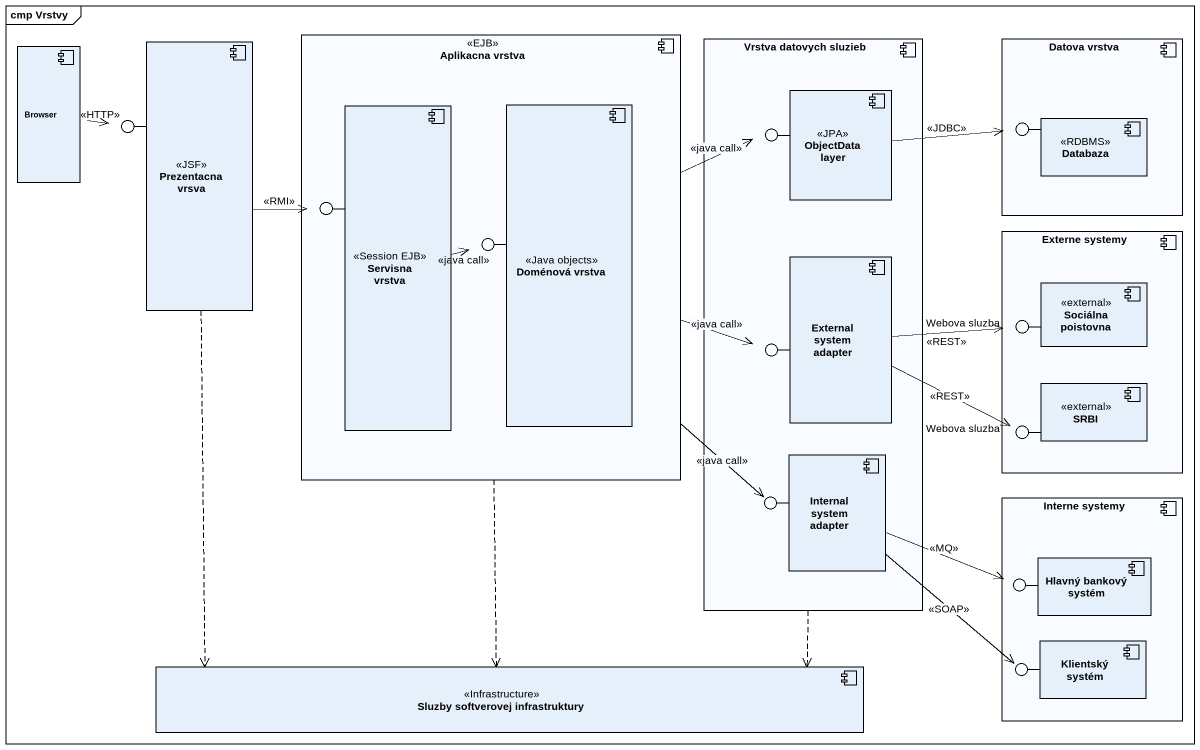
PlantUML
@startuml
mainframe cmp Vrstvy
component Browser
component "Prezentacna vrsva" as Prezentacna_vrsva <<JSF>>
component "Aplikacna vrstva" as Aplikacna_vrstva <<EJB>> {
  component "Servisna vrstva" as Servisna_vrstva <<Session EJB>>
  component "Doménová vrstva" as Doménová_vrstva <<Java objects>>
}
component "Vrstva datovych sluzieb" as Vrstva_datovych_sluzieb {
  component "ObjectData layer" as ObjectData_layer <<JPA>>
  component "External system adapter" as External_system_adapter
  component "Internal system adapter" as Internal_system_adapter
}
component "Datova vrstva" as Datova_vrstva {
  component Databaza <<RDBMS>>
}
() " " as lollipop1
() " " as lollipop2
() " " as lollipop3
() " " as lollipop4
component "Externe systemy" as Externe_systemy {
  component "Sociálna poistovna" as Sociálna_poistovna <<external>>
  component SRBI <<external>>
}
() " " as lollipop5
() " " as lollipop6
() "Webova sluzba" as Webova_sluzba
() "Webova sluzba" as Webova_sluzba_2
() " " as lollipop7
component "Interne systemy" as Interne_systemy {
  component "Hlavný bankový systém" as Hlavný_bankový_systém
  component "Klientský systém" as Klientský_systém
}
() " " as lollipop8
component "Sluzby softverovej infrastruktury" as Sluzby_softverovej <<Infrastructure>>
() " " as lollipop9
Prezentacna_vrsva -up- lollipop1
ObjectData_layer -left- lollipop2
Databaza -left- lollipop3
Servisna_vrstva -up- lollipop4
Doménová_vrstva -left- lollipop5
External_system_adapter -left- lollipop6
Sociálna_poistovna -left- Webova_sluzba
SRBI -left- Webova_sluzba_2
Internal_system_adapter -left- lollipop7
Hlavný_bankový_systém -left- lollipop8
Klientský_systém -left- lollipop9
Browser -right-> lollipop1 : <<HTTP>>
Prezentacna_vrsva -right-> lollipop4 : <<RMI>>
Prezentacna_vrsva ..> Sluzby_softverovej
Aplikacna_vrstva -right-> lollipop2 : <<java call>>
Aplikacna_vrstva -right-> lollipop6 : <<java call>>
Aplikacna_vrstva --> lollipop7 : <<java call>>
Aplikacna_vrstva ..> Sluzby_softverovej
Vrstva_datovych_sluzieb ..> Sluzby_softverovej
ObjectData_layer -right-> lollipop3 : <<JDBC>>
Servisna_vrstva -right-> lollipop5 : <<java call>>
External_system_adapter -right-> Webova_sluzba : <<REST>>
External_system_adapter -right-> Webova_sluzba_2 : <<REST>>
Internal_system_adapter -right-> lollipop8 : <<MQ>>
Internal_system_adapter --> lollipop9 : <<SOAP>>
@enduml
